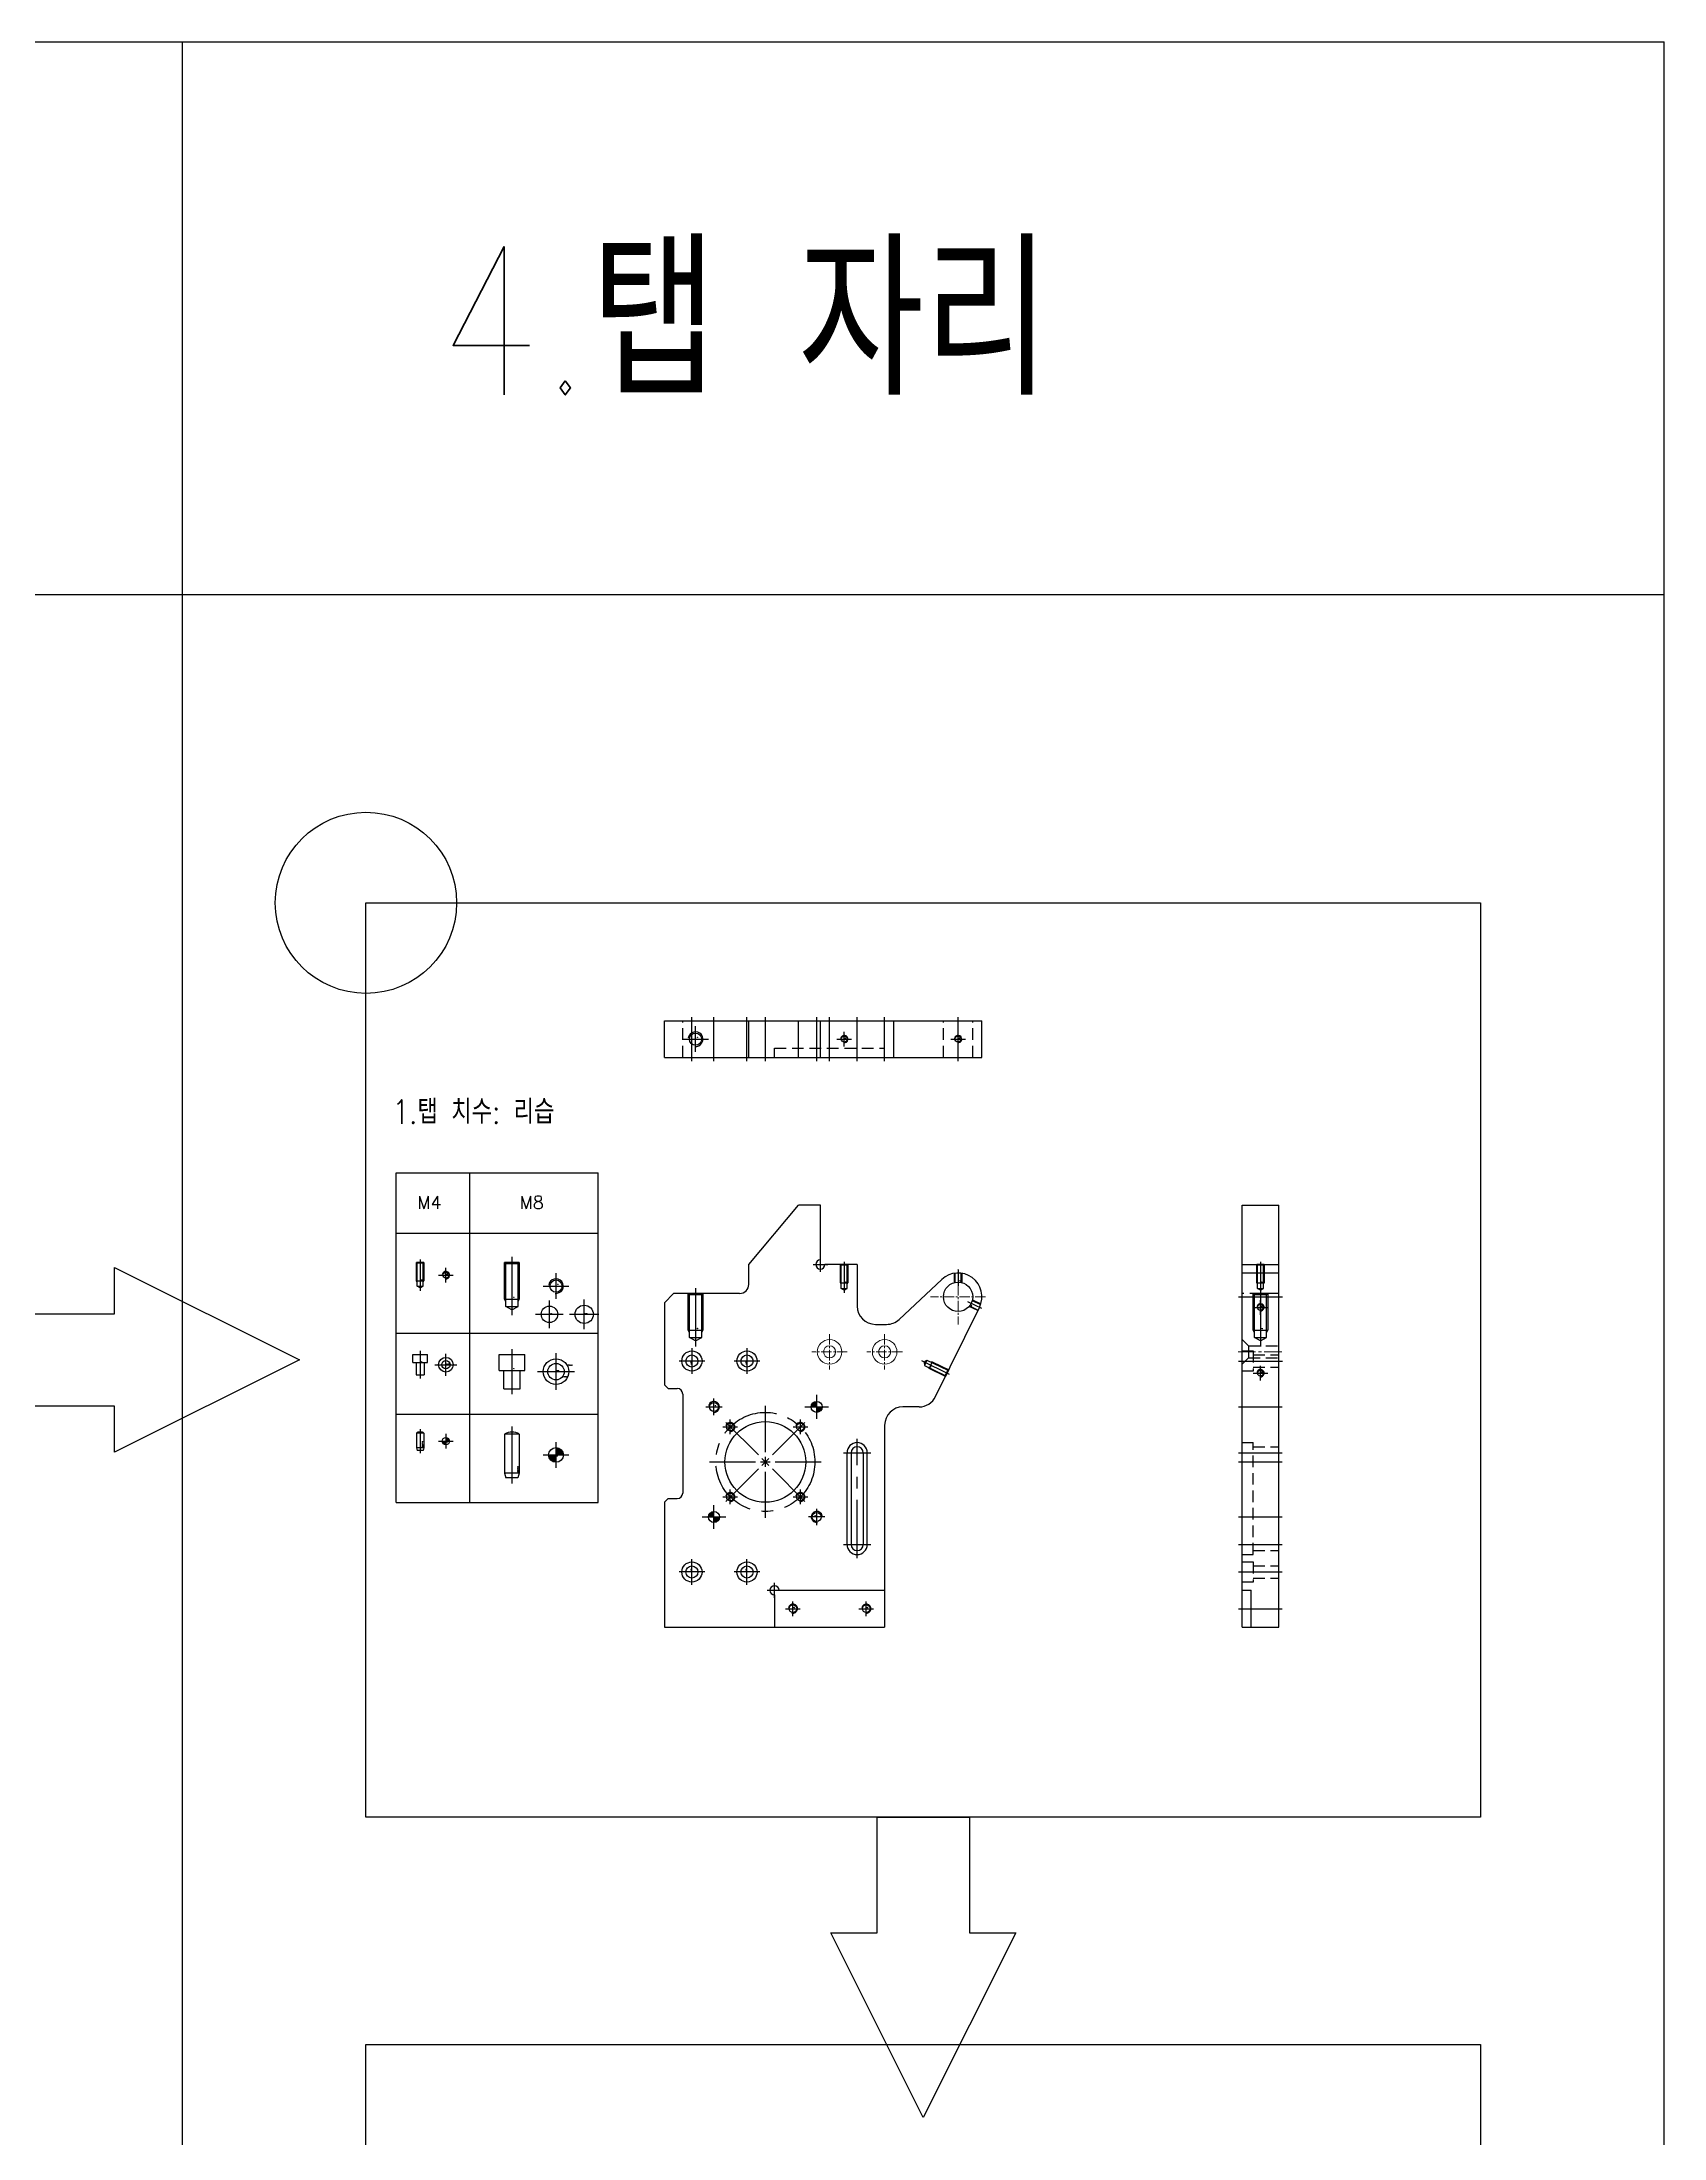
# Model space of a CAD drawing. Header units: millimetres. Extents: x -69 to 11173, y 1341 to 6119.
# Drawn here: x 10289 to 11173, y 4507 to 5650 of the extents above; entities that cross this region are included whole.
import ezdxf

# ---------------------------------------------------------------- set-up
doc = ezdxf.new("R2010")
doc.units = ezdxf.units.MM
for name, pattern in [('CENTER', [50.8, 31.75, -6.35, 6.35, -6.35]), ('CENTER2', [28.575, 19.05, -3.175, 3.175, -3.175]), ('HIDDEN', [9.525, 6.35, -3.175])]:
    doc.linetypes.add(name, pattern=pattern)
for name, color, linetype in [('0 [SD 2]', 2, 'HIDDEN'), ('1', 220, 'CENTER'), ('3', 223, 'HIDDEN'), ('CL', 1, 'CENTER'), ('O', 7, 'Continuous')]:
    doc.layers.add(name, color=color, linetype=linetype)
for name, color, linetype, lineweight in [('05. 외형선_1', 7, 'Continuous', 20), ('07. Center', 1, 'CENTER2', 13), ('AM_5', 3, 'Continuous', 25), ('CENTER', 1, 'CENTER', 25)]:
    doc.layers.add(name, color=color, linetype=linetype, lineweight=lineweight)
doc.styles.get("Standard").update_dxf_attribs({"font": 'romans.shx', "bigfont": 'whgtxt.shx'})
doc.dimstyles.get("Standard").update_dxf_attribs({"dimtxt": 0.18, "dimasz": 0.18, "dimexe": 0.18, "dimexo": 0.0625, "dimgap": 0.09, "dimtad": 0, "dimtih": 1, "dimtoh": 1, "dimdec": 4, "dimzin": 0, "dimdsep": 46, "dimtxsty": 'Standard', "dimcen": 0.09, "dimadec": 0, "dimazin": 0, "dimtfac": 1, "dimtdec": 4, "dimtofl": 0, "dimtmove": 0, "dimatfit": 3, "dimfxl": 1, "dimtolj": 1, "dimtzin": 0, "dimarcsym": 0})

# ---------------------------------------------------------------- blocks, each defined once
blk = doc.blocks.new('NC4_LHH')
h = blk.add_hatch(color=3)
h.paths.add_polyline_path([(0, 0), (0, 2, 0.414214), (-2, 0)])
h.paths.add_polyline_path([(2, 0), (0, 0), (0, -2, 0.414214)])
at = {"layer": 'CENTER', "ltscale": 0.3}
for p, q in [((-4.32, 0), (4.32, 0)), ((0, -4.32), (0, 4.32))]:
    blk.add_line(p, q, dxfattribs=at)
at = {"layer": 'O', "color": 3, "linetype": 'ByBlock', "lineweight": -2}
blk.add_circle((0, 0), 2, dxfattribs=at)
blk = doc.blocks.new('*U357')
at = {"layer": 'CL', "color": 0, "transparency": 16777216}
for p, q in [((0, 5.4), (0, 30.5)), ((-30.5, 0), (-5.4, 0)), ((5.4, 0), (30.5, 0)), ((0, -30.5), (0, -5.4))]:
    blk.add_line(p, q, dxfattribs=at)
at = {"layer": 'CL', "color": 0, "linetype": 'Continuous', "transparency": 16777216}
for p, q in [((-2.7, 0), (2.7, 0)), ((0, -2.7), (0, 2.7))]:
    blk.add_line(p, q, dxfattribs=at)
blk = doc.blocks.new('*U358')
at = {"layer": 'CL', "color": 0, "transparency": 16777216}
for p, q in [((0, 5.4), (0, 30.5)), ((-30.5, 0), (-5.4, 0)), ((5.4, 0), (30.5, 0)), ((0, -30.5), (0, -5.4))]:
    blk.add_line(p, q, dxfattribs=at)
at = {"layer": 'CL', "color": 0, "linetype": 'Continuous', "transparency": 16777216}
for p, q in [((-2.7, 0), (2.7, 0)), ((0, -2.7), (0, 2.7))]:
    blk.add_line(p, q, dxfattribs=at)
blk = doc.blocks.new('*D467')
at = {"color": 0, "lineweight": -2, "transparency": 16777216}
for p, q in [((10569.3, 4924.7), (10569.3, 4924.9)), ((10569.2, 4924.8), (10569.5, 4924.8)), ((10573.5, 4922), (10573.3, 4922.2)), ((10573.8, 4922), (10573.5, 4922))]:
    blk.add_line(p, q, dxfattribs=at)
at = {"color": 0, "transparency": 16777216}
blk.add_solid([(10573.3, 4922.2), (10573.3, 4922.1), (10573.1, 4922.3)], dxfattribs=at)
at = {"layer": 'Defpoints', "color": 0, "transparency": 16777216}
for p in [(10565.6, 4927.3), (10573.1, 4922.3)]:
    blk.add_point(p, dxfattribs=at)
at = {"color": 0, "transparency": 16777216, "insert": (10574.7, 4922), "char_height": 0.27, "attachment_point": 5}
blk.add_mtext('\\A1;∅9.0000', dxfattribs=at)
blk = doc.blocks.new('*D468')
at = {"color": 0, "lineweight": -2, "transparency": 16777216}
for p, q in [((10569.3, 4924.7), (10569.3, 4924.9)), ((10576, 4928.3), (10575.8, 4928.2)), ((10576.3, 4928.3), (10576, 4928.3)), ((10569.2, 4924.8), (10569.5, 4924.8))]:
    blk.add_line(p, q, dxfattribs=at)
at = {"color": 0, "transparency": 16777216}
blk.add_solid([(10575.7, 4928.2), (10575.8, 4928.2), (10575.5, 4928.1)], dxfattribs=at)
at = {"layer": 'Defpoints', "color": 0, "transparency": 16777216}
for p in [(10575.5, 4928.1), (10563.1, 4921.5)]:
    blk.add_point(p, dxfattribs=at)
at = {"color": 0, "transparency": 16777216, "insert": (10577.3, 4928.3), "char_height": 0.27, "attachment_point": 5}
blk.add_mtext('\\A1;∅14.0000', dxfattribs=at)

msp = doc.modelspace()

# ---------------------------------------------------------------- hatches: boundary and pattern name
h = msp.add_hatch(color=256)
h.paths.add_polyline_path([(10509.32604, 4888.88533), (10509.32604, 4886.88533), (10511.32604, 4886.88533, 0.4142135624)])
h.paths.add_polyline_path([(10509.32604, 4886.88533), (10507.32604, 4886.88533, 0.4142135624), (10509.32604, 4884.88533)])
h.paths.add_polyline_path([(10509.60563, 4887.14578), (10510.32785, 4887.14578), (10510.32785, 4887.64578), (10509.60563, 4887.64578)], flags=24)
h = msp.add_hatch(color=256)
h.paths.add_polyline_path([(10569.32604, 4883.38533), (10569.32604, 4879.38533), (10573.32604, 4879.38533, 0.4142135624)])
h.paths.add_polyline_path([(10569.32604, 4879.38533), (10565.32604, 4879.38533, 0.4142135624), (10569.32604, 4875.38533)])
h.paths.add_polyline_path([(10569.88521, 4879.90623), (10571.32965, 4879.90623), (10571.32965, 4880.90623), (10569.88521, 4880.90623)], flags=24)

# ---------------------------------------------------------------- linework, layer by layer
at = {"color": 1}
for p, q in [((7948.0771, 5649.67959), (11173.06796, 5649.67959)), ((10365.79393, 1341.16865), (10365.79393, 5649.67959)), ((11173.06796, 1341.16865), (11173.06796, 5649.67959)), ((7948.0771, 5348.49315), (11173.06796, 5348.49315))]:
    msp.add_line(p, q, dxfattribs=at)
for p, q in [((10628.39176, 5096.08659), (10628.39176, 5116.08659)), ((10628.39176, 5116.08659), (10801.39176, 5116.08659)), ((10674.39176, 5096.08659), (10674.39176, 5116.08659)), ((10701.39176, 5096.08659), (10701.39176, 5116.08659)), ((10713.39176, 5096.08659), (10713.39176, 5116.08659)), ((10733.39176, 5096.08659), (10733.39176, 5116.08659)), ((10753.39176, 5096.08659), (10753.39176, 5116.08659)), ((10801.39176, 5096.08659), (10801.39176, 5116.08659)), ((10628.39176, 5096.08659), (10801.39176, 5096.08659)), ((10674.39176, 4983.20148), (10701.39176, 5015.60148)), ((10713.39176, 5015.60148), (10701.39176, 5015.60148)), ((10713.39176, 4985.70148), (10713.39176, 5015.60148)), ((10943.16659, 4785.60148), (10943.16659, 5015.60148)), ((10943.16659, 5015.60148), (10963.16659, 5015.60148)), ((10963.16659, 4785.60148), (10963.16659, 5015.60148)), ((10493.70104, 4984.02448), (10493.32604, 4984.38533)), ((10497.32604, 4984.38533), (10493.32604, 4984.38533)), ((10493.32604, 4984.38533), (10497.32604, 4984.38533)), ((10496.95104, 4984.02448), (10493.70104, 4984.02448)), ((10493.70104, 4971.38533), (10493.70104, 4984.02448)), ((10497.32604, 4984.38533), (10496.95104, 4984.02448)), ((10496.95104, 4971.38533), (10496.95104, 4984.02448)), ((10549.32604, 4984.38533), (10541.32604, 4984.38533)), ((10541.32604, 4984.38533), (10549.32604, 4984.38533)), ((10542.00262, 4983.66364), (10541.32604, 4984.38533)), ((10548.64946, 4983.66364), (10542.00262, 4983.66364)), ((10542.00262, 4960.38533), (10542.00262, 4983.66364)), ((10549.32604, 4984.38533), (10548.64946, 4983.66364)), ((10548.64946, 4960.38533), (10548.64946, 4983.66364)), ((10674.39176, 4972.40148), (10674.39176, 4983.20148)), ((10733.39176, 4983.20148), (10715.89176, 4983.20148)), ((10724.76676, 4982.84064), (10724.39176, 4983.20148)), ((10728.39176, 4983.20148), (10724.39176, 4983.20148)), ((10724.39176, 4983.20148), (10728.39176, 4983.20148)), ((10728.01676, 4982.84064), (10724.76676, 4982.84064)), ((10724.76676, 4970.20148), (10724.76676, 4982.84064)), ((10728.39176, 4983.20148), (10728.01676, 4982.84064)), ((10728.01676, 4970.20148), (10728.01676, 4982.84064)), ((10951.54159, 4982.84064), (10951.16659, 4983.20148)), ((10955.16659, 4983.20148), (10951.16659, 4983.20148)), ((10951.16659, 4983.20148), (10955.16659, 4983.20148)), ((10954.79159, 4982.84064), (10951.54159, 4982.84064)), ((10951.54159, 4970.20148), (10951.54159, 4982.84064)), ((10955.16659, 4983.20148), (10954.79159, 4982.84064)), ((10954.79159, 4970.20148), (10954.79159, 4982.84064)), ((10493.32604, 4974.38533), (10497.32604, 4974.38533)), ((10495.32604, 4970.45199), (10493.70104, 4971.38533)), ((10493.70104, 4971.38533), (10496.95104, 4971.38533)), ((10495.32604, 4970.45199), (10496.95104, 4971.38533)), ((10724.39176, 4973.20148), (10728.39176, 4973.20148)), ((10756.27705, 4953.30335), (10779.49833, 4975.08341)), ((10786.7668, 4973.43471), (10786.7668, 4978.49952)), ((10790.0168, 4973.4347), (10790.0168, 4978.49951)), ((10951.16659, 4973.20148), (10955.16659, 4973.20148)), ((10541.32604, 4964.38533), (10549.32604, 4964.38533)), ((10542.00262, 4960.38533), (10548.64946, 4960.38533)), ((10545.32604, 4958.51866), (10542.00262, 4960.38533)), ((10545.32604, 4958.51866), (10548.64946, 4960.38533)), ((10633.39176, 4967.40148), (10628.39176, 4962.40148)), ((10628.39176, 4962.40148), (10628.39176, 4917.60148)), ((10669.39176, 4967.40148), (10633.39176, 4967.40148)), ((10649.39176, 4967.40148), (10641.39176, 4967.40148)), ((10641.39176, 4967.40148), (10649.39176, 4967.40148)), ((10642.06834, 4966.67979), (10641.39176, 4967.40148)), ((10648.71518, 4966.67979), (10642.06834, 4966.67979)), ((10642.06834, 4943.40148), (10642.06834, 4966.67979)), ((10649.39176, 4967.40148), (10648.71518, 4966.67979)), ((10648.71518, 4943.40148), (10648.71518, 4966.67979)), ((10726.39176, 4969.26815), (10724.76676, 4970.20148)), ((10724.76676, 4970.20148), (10728.01676, 4970.20148)), ((10726.39176, 4969.26815), (10728.01676, 4970.20148)), ((10776.13858, 4911.19109), (10800.05911, 4959.86798)), ((10794.70529, 4960.6883), (10799.34242, 4958.40956)), ((10796.13867, 4963.60513), (10800.68429, 4961.37137)), ((10957.16659, 4967.40148), (10949.16659, 4967.40148)), ((10949.16659, 4967.40148), (10957.16659, 4967.40148)), ((10949.84317, 4966.67979), (10949.16659, 4967.40148)), ((10956.49001, 4966.67979), (10949.84317, 4966.67979)), ((10949.84317, 4943.40148), (10949.84317, 4966.67979)), ((10953.16659, 4969.26815), (10951.54159, 4970.20148)), ((10951.54159, 4970.20148), (10954.79159, 4970.20148)), ((10953.16659, 4969.26815), (10954.79159, 4970.20148)), ((10957.16659, 4967.40148), (10956.49001, 4966.67979)), ((10956.49001, 4943.40148), (10956.49001, 4966.67979)), ((10641.39176, 4947.40148), (10649.39176, 4947.40148)), ((10642.06834, 4943.40148), (10648.71518, 4943.40148)), ((10645.39176, 4941.53481), (10642.06834, 4943.40148)), ((10645.39176, 4941.53481), (10648.71518, 4943.40148)), ((10949.16659, 4947.40148), (10957.16659, 4947.40148)), ((10949.84317, 4943.40148), (10956.49001, 4943.40148)), ((10953.16659, 4941.53481), (10949.84317, 4943.40148)), ((10953.16659, 4941.53481), (10956.49001, 4943.40148)), ((10491.32604, 4934.10816), (10499.32604, 4934.10816)), ((10491.32604, 4929.70816), (10491.32604, 4934.10816)), ((10491.32604, 4929.70816), (10499.32604, 4929.70816)), ((10493.07604, 4929.70816), (10493.07604, 4923.0415)), ((10497.57604, 4929.70816), (10497.57604, 4923.0415)), ((10499.32604, 4929.70816), (10499.32604, 4934.10816)), ((10538.32604, 4934.10816), (10552.32604, 4934.10816)), ((10538.32604, 4925.50816), (10538.32604, 4934.10816)), ((10538.32604, 4925.50816), (10552.32604, 4925.50816)), ((10540.82604, 4915.50816), (10540.82604, 4925.50816)), ((10549.82604, 4915.50816), (10549.82604, 4925.50816)), ((10552.32604, 4925.50816), (10552.32604, 4934.10816)), ((10769.91254, 4930.11356), (10771.46688, 4931.16034)), ((10769.91254, 4930.11356), (10770.03351, 4928.2435)), ((10771.46688, 4931.16034), (10770.03351, 4928.2435)), ((10770.03351, 4928.2435), (10781.37702, 4922.66918)), ((10771.46688, 4931.16034), (10782.81039, 4925.58602)), ((10774.32474, 4930.17379), (10772.56059, 4926.58384)), ((10781.37702, 4922.66918), (10782.81039, 4925.58602)), ((10781.53549, 4922.17348), (10783.29963, 4925.76343)), ((10783.29963, 4925.76343), (10781.53549, 4922.17348)), ((10782.81039, 4925.58602), (10783.29963, 4925.76343)), ((10493.07604, 4923.0415), (10497.57604, 4923.0415)), ((10540.82604, 4915.50816), (10549.82604, 4915.50816)), ((10630.39176, 4915.60148), (10628.39176, 4917.60148)), ((10630.39176, 4915.60148), (10635.39176, 4915.60148)), ((10781.53549, 4922.17348), (10781.37702, 4922.66918)), ((10638.39176, 4912.60148), (10638.39176, 4858.60148)), ((10767.1637, 4905.60148), (10758.39176, 4905.60148)), ((10493.32604, 4891.34943), (10493.32604, 4883.21866)), ((10497.32604, 4891.34943), (10493.32604, 4891.34943)), ((10497.32604, 4891.34943), (10497.32604, 4883.21866)), ((10549.32604, 4890.81353), (10541.32604, 4890.81353)), ((10541.32604, 4890.81353), (10541.32604, 4869.55199)), ((10549.32604, 4890.81353), (10549.32604, 4869.55199)), ((10748.39176, 4895.60148), (10748.39176, 4785.60148)), ((10497.32604, 4883.21866), (10493.32604, 4883.21866)), ((10493.32604, 4883.21866), (10493.68331, 4881.88533)), ((10496.96878, 4881.88533), (10493.68331, 4881.88533)), ((10497.32604, 4883.21866), (10496.96878, 4881.88533)), ((10727.89176, 4830.60148), (10727.89176, 4880.60148)), ((10730.09176, 4880.60148), (10730.09176, 4830.60148)), ((10736.69176, 4880.60148), (10736.69176, 4830.60148)), ((10738.89176, 4830.60148), (10738.89176, 4880.60148)), ((10549.32604, 4869.55199), (10541.32604, 4869.55199)), ((10541.32604, 4869.55199), (10542.04057, 4866.88533)), ((10549.32604, 4869.55199), (10548.61151, 4866.88533)), ((10548.61151, 4866.88533), (10542.04057, 4866.88533)), ((10630.39176, 4855.60148), (10628.39176, 4853.60148)), ((10628.39176, 4853.60148), (10628.39176, 4785.60148)), ((10630.39176, 4855.60148), (10635.39176, 4855.60148)), ((10688.39176, 4803.10148), (10688.39176, 4785.60148)), ((10690.89176, 4805.60148), (10748.39176, 4805.60148)), ((10943.16659, 4805.60148), (10948.16659, 4805.60148)), ((10948.16659, 4785.60148), (10948.16659, 4805.60148)), ((10628.39176, 4785.60148), (10748.39176, 4785.60148)), ((10943.16659, 4785.60148), (10963.16659, 4785.60148))]:
    msp.add_line(p, q)
at = {"color": 3}
for p, q in [((10482.29552, 4853.55137), (10482.29552, 5033.26223)), ((10482.29552, 5033.26223), (10592.29552, 5033.26223)), ((10522.29552, 4853.55137), (10522.29552, 5033.26223)), ((10522.29552, 4853.55137), (10522.29552, 5033.26223)), ((10592.29552, 4853.55137), (10592.29552, 5033.26223)), ((10482.29552, 5000.30847), (10592.29552, 5000.30847)), ((10482.29552, 4945.78804), (10592.29552, 4945.78804)), ((10482.29552, 4901.72356), (10592.29552, 4901.72356)), ((10482.29552, 4853.55137), (10592.29552, 4853.55137))]:
    msp.add_line(p, q, dxfattribs=at)
msp.add_lwpolyline([(10465.79393, 5180.38124), (11073.06796, 5180.38124), (11073.06796, 4681.9759), (10465.79393, 4681.9759)], close=True, dxfattribs=at)
at = {"color": 6}
msp.add_lwpolyline([(10265.79393, 4956.35423), (10328.84739, 4956.35423), (10328.84739, 4981.52989), (10429.55004, 4931.17857), (10328.84739, 4880.82724), (10328.84739, 4906.00291), (10265.79393, 4906.00291)], close=True, dxfattribs=at)
at = {"color": 5}
for points in [[(10794.60661, 4681.9759), (10794.60661, 4618.92243), (10819.78227, 4618.92243), (10769.43094, 4518.21978), (10719.07962, 4618.92243), (10744.25528, 4618.92243), (10744.25528, 4681.9759)], [(10465.79393, 4558.09455), (11073.06796, 4558.09455), (11073.06796, 4059.6892), (10465.79393, 4059.6892)]]:
    msp.add_lwpolyline(points, close=True, dxfattribs=at)
at = {"color": 3}
msp.add_circle((10465.79393, 5180.38124), 49.39865, dxfattribs=at)
for centre, radius in [((10645.39176, 5106.08659), 3.32342), ((10726.39176, 5106.08659), 1.63916), ((10788.39176, 5106.08659), 1.63916), ((10509.32604, 4977.41866), 1.63916), ((10569.32604, 4971.45199), 3.32342), ((10788.39176, 4965.60148), 8), ((10565.74236, 4956.05923), 4.5), ((10584.68864, 4956.05723), 5), ((10953.16659, 4959.86798), 1.63916), ((10509.32604, 4928.57483), 4), ((10509.32604, 4928.57483), 4), ((10509.32604, 4928.57483), 2.25), ((10569.32604, 4924.80816), 7), ((10569.32604, 4924.80816), 4.5), ((10643.39176, 4930.60148), 5.5), ((10643.39176, 4930.60148), 3.3), ((10673.39176, 4930.60148), 5.5), ((10673.39176, 4930.60148), 3.3), ((10953.16659, 4923.96845), 1.63916), ((10655.39176, 4905.60148), 2.45873), ((10683.39176, 4875.60148), 22), ((10664.29988, 4894.69336), 2.06699), ((10702.48365, 4894.69336), 2.06699), ((10509.32604, 4886.88533), 2), ((10569.32604, 4879.38533), 4), ((10664.29988, 4856.5096), 2.06699), ((10702.48365, 4856.5096), 2.06699), ((10711.39176, 4845.60148), 2.45873), ((10643.39176, 4815.60148), 5.5), ((10643.39176, 4815.60148), 3.3), ((10673.39176, 4815.60148), 5.5), ((10673.39176, 4815.60148), 3.3), ((10698.39176, 4795.60148), 2.06699), ((10738.39176, 4795.60148), 2.06699)]:
    msp.add_circle(centre, radius)
for centre, radius, start, end in [((10713.39176, 4983.20148), 2.5, 90, 0), ((10669.39176, 4972.40148), 5, 270, 0), ((10788.39176, 4965.60148), 13, 333.82982759, 133.16566054), ((10749.43595, 4960.59713), 10, 270, 313.16566054), ((10635.39176, 4912.60148), 3, 0, 90), ((10758.39176, 4895.60148), 10, 90, 180), ((10767.1637, 4915.60148, 0), 10, 270, 333.82982759), ((10495.32604, 4887.88533), 4, 60, 120), ((10545.32604, 4883.88533), 8, 60, 120), ((10733.39176, 4880.60148), 5.5, 0, 180), ((10733.39176, 4880.60148), 3.3, 0, 180), ((10635.39176, 4858.60148), 3, 270, 0), ((10733.39176, 4830.60148), 5.5, 180, 0), ((10733.39176, 4830.60148), 3.3, 180, 0), ((10688.39176, 4805.60148), 2.5, 360, 270)]:
    msp.add_arc(centre, radius, start, end)
at = {"layer": '0 [SD 2]'}
for p, q in [((10638.39176, 5096.08659), (10638.39176, 5116.08659)), ((10780.39176, 5096.08659), (10780.39176, 5116.08659)), ((10796.39176, 5096.08659), (10796.39176, 5116.08659)), ((10688.39176, 5101.08659), (10748.39176, 5101.08659)), ((10688.39176, 5096.08659), (10688.39176, 5101.08659)), ((10748.39176, 5096.08659), (10748.39176, 5101.08659)), ((10963.16659, 4967.40148), (10943.16659, 4967.40148)), ((10946.56659, 4938.89713), (10943.16659, 4942.29713)), ((10946.56659, 4938.89713), (10946.56659, 4932.29713)), ((10946.56659, 4938.89713), (10963.16659, 4938.89713)), ((10943.16659, 4936.10148), (10949.16659, 4936.10148)), ((10946.56659, 4932.29713), (10943.16659, 4928.89713)), ((10949.16659, 4925.10148), (10943.16659, 4925.10148)), ((10946.56659, 4932.29713), (10963.16659, 4932.29713)), ((10949.16659, 4936.10148), (10949.16659, 4925.10148)), ((10949.16659, 4933.90148), (10963.16659, 4933.90148)), ((10949.16659, 4927.30148), (10963.16659, 4927.30148)), ((10943.16659, 4886.10148), (10949.16659, 4886.10148)), ((10949.16659, 4825.10148), (10949.16659, 4886.10148)), ((10949.16659, 4883.90148), (10963.16659, 4883.90148)), ((10943.16659, 4825.10148), (10949.16659, 4825.10148)), ((10949.16659, 4827.30148), (10963.16659, 4827.30148)), ((10943.16659, 4821.10148), (10949.16659, 4821.10148)), ((10949.16659, 4821.10148), (10949.16659, 4810.10148)), ((10949.16659, 4818.90148), (10963.16659, 4818.90148)), ((10949.16659, 4812.30148), (10963.16659, 4812.30148)), ((10949.16659, 4810.10148), (10943.16659, 4810.10148))]:
    msp.add_line(p, q, dxfattribs=at)
at = {"layer": '05. 외형선_1'}
for centre, radius in [((10718.39176, 4935.59713), 6.7), ((10718.39176, 4935.59713), 3.3), ((10748.39176, 4935.59713), 6.7), ((10748.39176, 4935.59713), 3.3)]:
    msp.add_circle(centre, radius, dxfattribs=at)
at = {"layer": '07. Center', "ltscale": 0.3}
for p, q in [((10788.39176, 4980.60148), (10788.39176, 4950.60148)), ((10803.39176, 4965.60148), (10773.39176, 4965.60148)), ((10718.39176, 4945.26455), (10718.39176, 4925.92972)), ((10748.39176, 4945.26455), (10748.39176, 4925.92972)), ((10728.05918, 4935.59713), (10708.72435, 4935.59713)), ((10758.05918, 4935.59713), (10738.72435, 4935.59713))]:
    msp.add_line(p, q, dxfattribs=at)
at = {"layer": '07. Center', "ltscale": 0.5}
msp.add_line((10940.96659, 4935.59713), (10965.09389, 4935.59713), dxfattribs=at)
at = {"layer": '1', "ltscale": 4}
for p, q in [((10645.39176, 5099.08659), (10645.39176, 5113.08659)), ((10638.39176, 5106.08659), (10652.39176, 5106.08659)), ((10545.32604, 4987.38533), (10545.32604, 4955.51866)), ((10562.32604, 4971.45199), (10576.32604, 4971.45199)), ((10569.32604, 4964.45199), (10569.32604, 4978.45199)), ((10645.39176, 4970.40148), (10645.39176, 4938.53481)), ((10953.16659, 4970.40148), (10953.16659, 4938.53481)), ((10643.39176, 4937.60148), (10643.39176, 4923.60148)), ((10673.39176, 4937.60148), (10673.39176, 4923.60148)), ((10495.32604, 4936.10816), (10495.32604, 4921.0415)), ((10503.32604, 4928.57483), (10515.32604, 4928.57483)), ((10509.32604, 4922.57483), (10509.32604, 4934.57483)), ((10650.39176, 4930.60148), (10636.39176, 4930.60148)), ((10680.39176, 4930.60148), (10666.39176, 4930.60148)), ((10650.89176, 4905.60148), (10659.89176, 4905.60148)), ((10655.39176, 4901.10148), (10655.39176, 4910.10148)), ((10545.32604, 4894.88533), (10545.32604, 4863.88533)), ((10562.32604, 4879.38533), (10576.32604, 4879.38533)), ((10569.32604, 4872.38533), (10569.32604, 4886.38533)), ((10715.89176, 4845.60148), (10706.89176, 4845.60148)), ((10711.39176, 4841.10148), (10711.39176, 4850.10148)), ((10643.39176, 4808.60148), (10643.39176, 4822.60148)), ((10673.39176, 4808.60148), (10673.39176, 4822.60148)), ((10650.39176, 4815.60148), (10636.39176, 4815.60148)), ((10680.39176, 4815.60148), (10666.39176, 4815.60148))]:
    msp.add_line(p, q, dxfattribs=at)
at = {"layer": '1', "ltscale": 3}
for p, q in [((10726.39176, 5102.08659), (10726.39176, 5110.08659)), ((10788.39176, 5102.08659), (10788.39176, 5110.08659)), ((10722.39176, 5106.08659), (10730.39176, 5106.08659)), ((10784.39176, 5106.08659), (10792.39176, 5106.08659)), ((10495.32604, 4985.88533), (10495.32604, 4968.95199)), ((10709.39176, 4983.20148), (10717.39176, 4983.20148)), ((10713.39176, 4979.20148), (10713.39176, 4987.20148)), ((10726.39176, 4984.70148), (10726.39176, 4967.76815)), ((10953.16659, 4984.70148), (10953.16659, 4967.76815)), ((10505.32604, 4977.41866), (10513.32604, 4977.41866)), ((10509.32604, 4973.41866), (10509.32604, 4981.41866)), ((10788.3918, 4980.10148), (10788.3918, 4971.60148)), ((10801.40534, 4959.20642), (10793.77668, 4962.95523)), ((10949.16659, 4959.86798), (10957.16659, 4959.86798)), ((10953.16659, 4955.86798), (10953.16659, 4963.86798)), ((10783.76379, 4923.3069), (10768.56631, 4930.77511)), ((10953.16659, 4919.96845), (10953.16659, 4927.96845)), ((10949.16659, 4923.96845), (10957.16659, 4923.96845)), ((10495.32604, 4893.38533), (10495.32604, 4880.38533)), ((10509.32604, 4890.88533), (10509.32604, 4882.88533)), ((10660.29988, 4894.69336), (10668.29988, 4894.69336)), ((10664.29988, 4890.69336), (10664.29988, 4898.69336)), ((10698.48365, 4894.69336), (10706.48365, 4894.69336)), ((10702.48365, 4890.69336), (10702.48365, 4898.69336)), ((10505.32604, 4886.88533), (10513.32604, 4886.88533)), ((10660.29988, 4856.5096), (10668.29988, 4856.5096)), ((10664.29988, 4852.5096), (10664.29988, 4860.5096)), ((10698.48365, 4856.5096), (10706.48365, 4856.5096)), ((10702.48365, 4852.5096), (10702.48365, 4860.5096)), ((10684.39176, 4805.60148), (10692.39176, 4805.60148)), ((10688.39176, 4801.60148), (10688.39176, 4809.60148)), ((10698.39176, 4791.60148), (10698.39176, 4799.60148)), ((10738.39176, 4791.60148), (10738.39176, 4799.60148)), ((10694.39176, 4795.60148), (10702.39176, 4795.60148)), ((10734.39176, 4795.60148), (10742.39176, 4795.60148))]:
    msp.add_line(p, q, dxfattribs=at)
at = {"layer": '1', "linetype": 'ByBlock'}
for p, q in [((10493.32604, 4974.38533), (10493.32604, 4984.38533)), ((10497.32604, 4984.38533), (10497.32604, 4974.38533)), ((10541.32604, 4964.38533), (10541.32604, 4984.38533)), ((10549.32604, 4984.38533), (10549.32604, 4964.38533)), ((10724.39176, 4973.20148), (10724.39176, 4983.20148)), ((10728.39176, 4983.20148), (10728.39176, 4973.20148)), ((10951.16659, 4973.20148), (10951.16659, 4983.20148)), ((10955.16659, 4983.20148), (10955.16659, 4973.20148)), ((10493.68689, 4973.76031), (10493.32604, 4974.38533)), ((10496.9652, 4973.76031), (10497.32604, 4974.38533)), ((10724.75261, 4972.57646), (10724.39176, 4973.20148)), ((10728.03092, 4972.57646), (10728.39176, 4973.20148)), ((10786.3918, 4973.34746), (10786.3918, 4978.44672)), ((10790.3918, 4978.44671), (10790.3918, 4973.34744)), ((10951.52743, 4972.57646), (10951.16659, 4973.20148)), ((10954.80574, 4972.57646), (10955.16659, 4973.20148)), ((10542.00262, 4963.13529), (10541.32604, 4964.38533)), ((10548.64946, 4963.13529), (10549.32604, 4964.38533)), ((10641.39176, 4947.40148), (10641.39176, 4967.40148)), ((10649.39176, 4967.40148), (10649.39176, 4947.40148)), ((10799.17704, 4958.073), (10794.46159, 4960.39022)), ((10796.22575, 4963.98017), (10800.80228, 4961.73121)), ((10949.16659, 4947.40148), (10949.16659, 4967.40148)), ((10957.16659, 4967.40148), (10957.16659, 4947.40148)), ((10642.06834, 4946.15145), (10641.39176, 4947.40148)), ((10648.71518, 4946.15145), (10649.39176, 4947.40148)), ((10949.84317, 4946.15145), (10949.16659, 4947.40148)), ((10956.49001, 4946.15145), (10957.16659, 4947.40148)), ((10772.15879, 4927.18334), (10772.56059, 4926.58384)), ((10781.53549, 4922.17348), (10772.56059, 4926.58384)), ((10773.60465, 4930.1256), (10774.32474, 4930.17379)), ((10774.32474, 4930.17379), (10783.29963, 4925.76343))]:
    msp.add_line(p, q, dxfattribs=at)
at = {"layer": '1', "ltscale": 5}
for p, q in [((10565.74236, 4948.55923), (10565.74236, 4963.55923)), ((10584.68864, 4948.05723), (10584.68864, 4964.05723)), ((10558.24236, 4956.05923), (10573.24236, 4956.05923)), ((10576.68864, 4956.05723), (10592.68864, 4956.05723))]:
    msp.add_line(p, q, dxfattribs=at)
at = {"layer": '1', "ltscale": 6}
for p, q in [((10545.32604, 4937.10816), (10545.32604, 4912.50816)), ((10569.32604, 4914.80816), (10569.32604, 4934.80816)), ((10559.32604, 4924.80816), (10579.32604, 4924.80816))]:
    msp.add_line(p, q, dxfattribs=at)
at = {"layer": '1', "linetype": 'ByBlock'}
for centre, radius, start, end in [((10645.39176, 5106.08659), 4, 262.81924422, 172.81924422), ((10726.39176, 5106.08659), 2, 261.37307344, 171.37307344), ((10788.39176, 5106.08659), 2, 261.37307344, 171.37307344), ((10509.32604, 4977.41866), 2, 261.37307344, 171.37307344), ((10569.32604, 4971.45199), 4, 262.81924422, 172.81924422), ((10953.16659, 4959.86798), 2, 261.37307344, 171.37307344), ((10953.16659, 4923.96845), 2, 261.37307344, 171.37307344), ((10655.39176, 4905.60148), 3, 260.40593177, 170.40593177), ((10664.29988, 4894.69336), 2.5, 258.46304097, 168.46304097), ((10702.48365, 4894.69336), 2.5, 258.46304097, 168.46304097), ((10664.29988, 4856.5096), 2.5, 258.46304097, 168.46304097), ((10702.48365, 4856.5096), 2.5, 258.46304097, 168.46304097), ((10711.39176, 4845.60148), 3, 9.59406823, 279.59406823), ((10698.39176, 4795.60148), 2.5, 258.46304097, 168.46304097), ((10738.39176, 4795.60148), 2.5, 258.46304097, 168.46304097)]:
    msp.add_arc(centre, radius, start, end, dxfattribs=at)
at = {"layer": 'AM_5', "color": 0}
for p, q in [((10733.39176, 4983.20148), (10733.39176, 4960.59713)), ((10943.16659, 4983.20148), (10963.16659, 4983.20148)), ((10943.16659, 4978.60148), (10963.16659, 4978.60148)), ((10743.39176, 4950.59713), (10749.43595, 4950.59713)), ((10943.16659, 4905.60148), (10963.16659, 4905.60148))]:
    msp.add_line(p, q, dxfattribs=at)
msp.add_arc((10743.39176, 4960.59713), 10, 180, 270, dxfattribs=at)
at = {"layer": 'CL'}
for p, q in [((10643.39176, 5094.08659), (10643.39176, 5118.08659)), ((10655.39176, 5094.08659), (10655.39176, 5118.08659)), ((10673.39176, 5094.08659), (10673.39176, 5118.08659)), ((10683.39176, 5094.08659), (10683.39176, 5118.08659)), ((10711.39176, 5094.08659), (10711.39176, 5118.08659)), ((10718.39176, 5094.08659), (10718.39176, 5118.08659)), ((10733.39176, 5094.08659), (10733.39176, 5118.08659)), ((10748.39176, 5094.08659), (10748.39176, 5118.08659)), ((10788.39176, 5094.08659), (10788.39176, 5118.08659)), ((10941.16659, 4965.60148), (10965.16659, 4965.60148)), ((10941.16659, 4930.60148), (10965.16659, 4930.60148)), ((10941.16659, 4905.60148), (10965.04126, 4905.60148)), ((10725.89176, 4880.60148), (10740.89176, 4880.60148)), ((10733.39176, 4823.10148), (10733.39176, 4888.10148)), ((10941.16659, 4880.63143), (10965.04126, 4880.63143)), ((10941.16659, 4875.60148), (10965.04126, 4875.60148)), ((10941.16659, 4845.60148), (10965.04126, 4845.60148)), ((10725.89176, 4830.60148), (10740.89176, 4830.60148)), ((10941.16659, 4830.63143), (10965.04126, 4830.63143)), ((10941.16659, 4815.60148), (10965.04126, 4815.60148)), ((10941.16659, 4795.60148), (10965.04126, 4795.60148))]:
    msp.add_line(p, q, dxfattribs=at)
msp.add_circle((10683.39176, 4875.60148), 27, dxfattribs=at)

# ---------------------------------------------------------------- block references
at = {"layer": 'CL', "rotation": 45.00000000000001}
msp.add_blockref('*U358', (10683.39176, 4875.60148), dxfattribs=at)
at = {"layer": 'CL'}
msp.add_blockref('*U357', (10683.39176, 4875.60148), dxfattribs=at)
at = {"layer": 'O', "xscale": 1.5, "yscale": 1.5, "zscale": 1.5}
for p in [(10711.39176, 4905.60148), (10655.39176, 4845.60148)]:
    msp.add_blockref('NC4_LHH', p, dxfattribs=at)

# ---------------------------------------------------------------- texts
at = {"color": 7, "true_color": 0xffffff, "width": 0.8}
for s, height, p in [('4.탭 자리', 81, (10504.96195, 5457.24372)), ('1.탭 치수: 리습', 13.1625, (10480.29483, 5059.90515))]:
    msp.add_text(s, height=height, dxfattribs=at).set_placement(p)
for s, p in [('M4', (10493.71316, 5013.53736)), ('M8', (10549.47117, 5013.53736))]:
    msp.add_text(s, height=7).set_placement(p)
at = {"layer": '3'}
for s, height, p in [('M8', 0.25, (10646.1176, 5106.87416)), ('M4', 0.333333, (10726.75468, 5106.43037)), ('M4', 0.333333, (10788.75468, 5106.43037)), ('M4', 0.333333, (10495.67481, 4974.65937)), ('M4', 0.333333, (10509.68896, 4977.76244)), ('M8', 0.25, (10570.05188, 4972.23956)), ('M4', 0.333333, (10726.74053, 4973.47553)), ('M4', 0.333333, (10789.15009, 4974.10253)), ('M4', 0.333333, (10953.51536, 4973.47553)), ('M8', 0.25, (10546.05188, 4965.1729)), ('M4', 0.333333, (10953.52951, 4960.21176)), ('M8-%%C9', 0.25, (10565.98042, 4956.31032)), ('M8-%%C10', 0.25, (10584.9267, 4956.30832)), ('M8', 0.25, (10646.1176, 4948.18905)), ('M8', 0.25, (10953.89242, 4948.18905)), ('M4', 0.333333, (10495.68896, 4930.05195)), ('M4 C/B', 0.333333, (10509.48303, 4928.79194)), ('M8', 0.25, (10546.05188, 4926.29573)), ('M8 C/B', 0.25, (10569.64001, 4925.24239)), ('M4', 0.333333, (10953.52951, 4924.31224)), ('M6', 0.25, (10655.93614, 4906.11716)), ('M5', 0.25, (10664.73584, 4895.205)), ('M5', 0.25, (10702.91961, 4895.205)), ('%%c4', 0.333333, (10509.68896, 4886.31685)), ('%%c8', 0.25, (10569.74843, 4878.74025)), ('M5', 0.25, (10664.73584, 4857.02123)), ('M5', 0.25, (10702.91961, 4857.02123)), ('M6', 0.25, (10710.31167, 4846.11716)), ('M5', 0.25, (10698.82772, 4796.11311)), ('M5', 0.25, (10738.82772, 4796.11311))]:
    msp.add_text(s, height=height, dxfattribs=at).set_placement(p)
for s, height, rotation, p in [('M4', 0.333333, 243.83, (10795.68692, 4961.17162)), ('M6 C/B', 0.25, 90, (10643.06609, 4928.90692)), ('M6 C/B', 0.25, 90, (10673.06609, 4928.90692)), ('M4', 0.333333, 243.83, (10773.5348, 4927.94493)), ('DOWEL PIN (MISUMI)', 0.25, 90, (10496.6748, 4883.31562)), ('MS4-10', 0.25, 90, (10497.06072, 4883.34275)), ('DOWEL PIN (MISUMI)', 0.25, 90, (10548.6748, 4869.64895)), ('MS8-25', 0.25, 90, (10549.06072, 4869.67608)), ('M6 C/B', 0.25, 90, (10643.06609, 4815.83696)), ('M6 C/B', 0.25, 90, (10673.06609, 4815.83696))]:
    msp.add_text(s, height=height, rotation=rotation, dxfattribs=at).set_placement(p)

# ---------------------------------------------------------------- dimensions: what is measured, and where the dimension line sits
for p1, p2, picture, middle in [((10563.13895, 4921.53403), (10575.51313, 4928.0823), '*D468', (10577.3147, 4928.33488)), ((10565.58116, 4927.30334), (10573.07092, 4922.31299), '*D467', (10574.71602, 4922.01357))]:
    dim = msp.add_diameter_dim_2p(p1=p1, p2=p2, dimstyle='Standard', override={"dimscale": 1.5})
    dim.commit()
    dim.dimension.update_dxf_attribs({"geometry": picture, "text_midpoint": middle})

doc.saveas('drawing.dxf')
